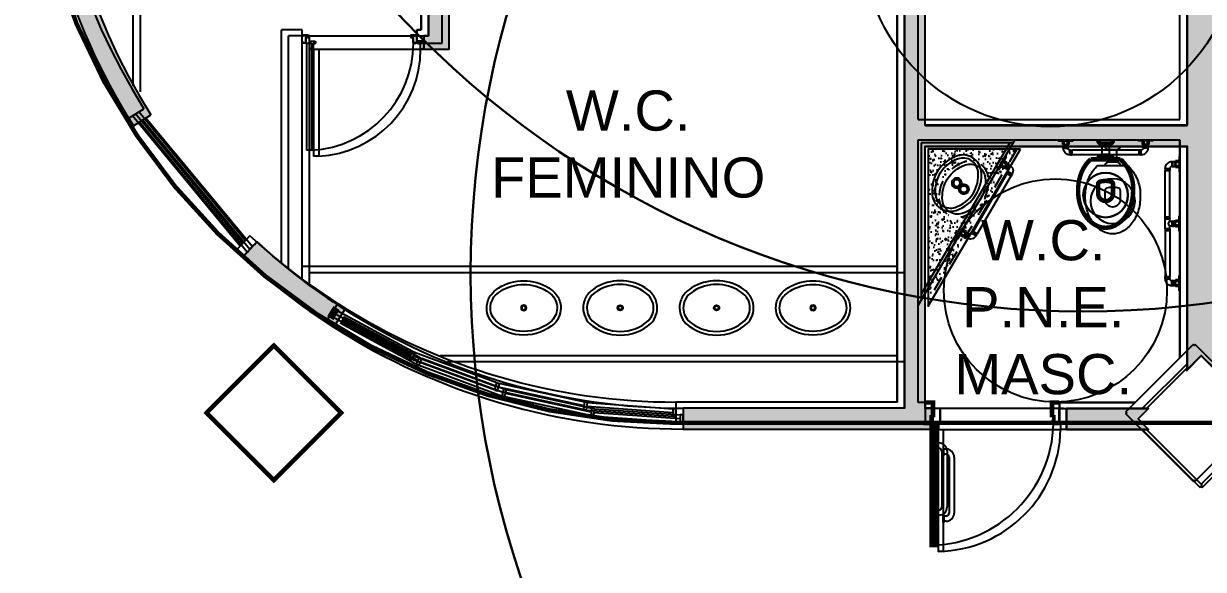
# Model space of a CAD drawing. Header units: metres. Extents: x -331 to 2982, y 362 to 2539.
# Drawn here: x 826.13 to 834.06, y 979.38 to 983.05 of the extents above; entities that cross this region are included whole.
import ezdxf

# ---------------------------------------------------------------- set-up
doc = ezdxf.new("R2010")
doc.units = ezdxf.units.M
doc.linetypes.add('DASHED', pattern=[0.75, 0.5, -0.25])
doc.layers.get('0').update_dxf_attribs({"color": 251})
for name, color, linetype in [('AR-COND', 4, 'Continuous'), ('Est', 251, 'Continuous'), ('Mob', 251, 'Continuous'), ('Pis', 251, 'Continuous'), ('Renato', 7, 'Continuous')]:
    doc.layers.add(name, color=color, linetype=linetype)
doc.layers.add('Botoeira_antiga', color=74, linetype='Continuous', lineweight=30)
doc.styles.add('ARIAL', font='arial.ttf')

# ---------------------------------------------------------------- blocks, each defined once
blk = doc.blocks.new('Cuba01_pl')
at = {"layer": 'Mob'}
for radius in [0.018, 0.013]:
    blk.add_circle((0, 0), radius, dxfattribs=at)
for centre, radius, start, end in [((-0.0022, -0.1243), 0.3068, 89.5504, 122.73751), ((0.0022, -0.1243), 0.3068, 57.26249, 90.4496), ((-0.0906, -0.0037), 0.1589, 144.52318, 173.17666), ((-0.0706, -0.0303), 0.1909, 120.72503, 141.48411), ((-0.0706, -0.0303), 0.1659, 120.57547, 141.25329), ((-0.0022, -0.1243), 0.2818, 89.5504, 122.82801), ((0.0022, -0.1243), 0.2818, 57.17199, 90.4496), ((0.0706, -0.0303), 0.1659, 38.74671, 59.42453), ((0.0706, -0.0303), 0.1909, 38.51589, 59.27497), ((0.0906, -0.0037), 0.1589, 6.82334, 35.47682), ((-0.0974, 0.0005), 0.1517, 174.45244, 224.38195), ((-0.0974, 0.0005), 0.1267, 174.57802, 224.00207), ((-0.0906, -0.0037), 0.1339, 144.80474, 173.05731), ((0.0974, 0.0005), 0.1267, 315.99793, 5.42198), ((0.0906, -0.0037), 0.1339, 6.94269, 35.19526), ((0.0974, 0.0005), 0.1517, 315.61805, 5.54756), ((-0.0024, 0.1229), 0.3059, 228.32438, 270.48382), ((-0.0024, 0.1229), 0.2809, 228.50405, 270.48382), ((0.0024, 0.1229), 0.3059, 269.51618, 311.67562), ((0.0024, 0.1229), 0.2809, 269.51618, 311.49595)]:
    blk.add_arc(centre, radius, start, end, dxfattribs=at)
blk = doc.blocks.new('BAC-PL2')
at = {"layer": 'Mob'}
for p, q in [((0, 0), (0.005, 0)), ((0.025, 0.025), (0.105, 0.025)), ((0.025, -0.025), (0.105, -0.025))]:
    blk.add_line(p, q, dxfattribs=at)
for points in [[(0.13, 0.0998), (0.13, -0.0998, 0.056984), (0.1632, -0.1308, 0.085116), (0.2494, -0.1743, 0.090221), (0.34, -0.185, 0.074494), (0.4387, -0.1702, 0.085116), (0.5168, -0.1308, 0.106255), (0.5723, -0.0677, 0.128271), (0.59, 0, 0.128271), (0.5723, 0.0677, 0.106255), (0.5168, 0.1308, 0.085116), (0.4387, 0.1702, 0.074494), (0.34, 0.185, 0.074494), (0.2413, 0.1702, 0.085116), (0.1632, 0.1308, 0.056984)], [(0.2955, 0.05, 0.326276), (0.2812, 0.0396, 0.155871), (0.2812, -0.0396, 0.326276), (0.2955, -0.05), (0.36, -0.05, 1), (0.36, 0.05)]]:
    blk.add_lwpolyline(points, format="xyb", close=True, dxfattribs=at)
for points in [[(0, -0.05, 0.414214), (0.025, -0.025), (0.025, 0.025, 0.414483), (0, 0.05)], [(0.13, 0.05, 0.414483), (0.105, 0.025), (0.105, -0.025, 0.414214), (0.13, -0.05)]]:
    blk.add_lwpolyline(points, format="xyb", dxfattribs=at)
blk.add_circle((0.37, 0), 0.15, dxfattribs=at)
blk = doc.blocks.new('DEF')
at = {"layer": 'Mob', "color": 0}
for p, q in [((0, 0.6406), (0.006, 0.6406)), ((0.006, 0.6406), (0.006, 0.5376)), ((0.006, 0.611), (0.03, 0.611)), ((0.006, 0.6001), (0.03, 0.6001)), ((0.006, 0.5782), (0.03, 0.5782)), ((0.006, 0.5672), (0.03, 0.5672)), ((0.03, 0.611), (0.03, 0.5672)), ((0.03, 0.605), (0.04, 0.605)), ((0.03, 0.5732), (0.04, 0.5732)), ((0.04, 0.6057), (0.04, 0.5726)), ((0.052, 0.6057), (0.04, 0.6057)), ((0.052, 0.5726), (0.04, 0.5726)), ((0.052, 0.5726), (0.052, 0.6057)), ((0.052, 0.6057), (0.0546, 0.605)), ((0.052, 0.5726), (0.0546, 0.5733)), ((0.0546, 0.605), (0.0546, 0.5733)), ((0.0675, 0.5571), (0.0681, 0.5597)), ((0.0675, 0.5571), (0.1006, 0.5571)), ((0.0675, 0.5571), (0.0675, 0.5451)), ((0.0999, 0.5597), (0.0681, 0.5597)), ((0.1006, 0.5571), (0.0999, 0.5597)), ((0.1006, 0.5571), (0.1006, 0.5451)), ((0, 0.5376), (0.006, 0.5376)), ((0.1006, 0.5451), (0.0675, 0.5451)), ((0.0681, 0.0955), (0.0681, 0.5451)), ((0.0999, 0.0955), (0.0999, 0.5451)), ((0, 0.103), (0.006, 0.103)), ((0.006, 0), (0.006, 0.103)), ((0.1006, 0.0955), (0.0675, 0.0955)), ((0.0675, 0.0835), (0.0675, 0.0955)), ((0.0675, 0.0835), (0.1006, 0.0835)), ((0.0675, 0.0835), (0.0681, 0.0809)), ((0.0999, 0.0809), (0.0681, 0.0809)), ((0.1006, 0.0835), (0.0999, 0.0809)), ((0.1006, 0.0835), (0.1006, 0.0955)), ((0, 0), (0.006, 0)), ((0.006, 0.0734), (0.03, 0.0734)), ((0.006, 0.0624), (0.03, 0.0624)), ((0.006, 0.0406), (0.03, 0.0406)), ((0.006, 0.0296), (0.03, 0.0296)), ((0.03, 0.0296), (0.03, 0.0734)), ((0.03, 0.0673), (0.04, 0.0673)), ((0.03, 0.0356), (0.04, 0.0356)), ((0.052, 0.068), (0.04, 0.068)), ((0.04, 0.0349), (0.04, 0.068)), ((0.052, 0.0349), (0.04, 0.0349)), ((0.052, 0.068), (0.052, 0.0349)), ((0.052, 0.068), (0.0546, 0.0674)), ((0.052, 0.0349), (0.0546, 0.0356)), ((0.0546, 0.0356), (0.0546, 0.0674))]:
    blk.add_line(p, q, dxfattribs=at)
for centre, radius, start, end in [((0.0546, 0.5597), 0.0136, 0, 90.47368), ((0.0546, 0.5597), 0.0453, 359.99797, 90.00203), ((0.0546, 0.0809), 0.0136, 269.52632, 0), ((0.0546, 0.0809), 0.0453, 269.99797, 0.00203)]:
    blk.add_arc(centre, radius, start, end, dxfattribs=at)
blk = doc.blocks.new('W_BARRA_VASO_3ART2')
at = {"layer": 'Mob', "color": 0}
for p, q in [((0, 0), (0, -0.006)), ((0.103, 0), (0.103, -0.006)), ((0.4, 0), (0.4, -0.006)), ((0.503, 0), (0.503, -0.006)), ((0.8, 0), (0.8, -0.006)), ((0.903, 0), (0.903, -0.006)), ((0, -0.006), (0.103, -0.006)), ((0.0296, -0.006), (0.0296, -0.03)), ((0.0296, -0.03), (0.0734, -0.03)), ((0.0349, -0.052), (0.0349, -0.04)), ((0.0349, -0.04), (0.068, -0.04)), ((0.068, -0.052), (0.0349, -0.052)), ((0.0349, -0.052), (0.0356, -0.0546)), ((0.0356, -0.03), (0.0356, -0.04)), ((0.0356, -0.0546), (0.0674, -0.0546)), ((0.0406, -0.006), (0.0406, -0.03)), ((0.0624, -0.006), (0.0624, -0.03)), ((0.0673, -0.03), (0.0673, -0.04)), ((0.068, -0.052), (0.0674, -0.0546)), ((0.068, -0.052), (0.068, -0.04)), ((0.0734, -0.006), (0.0734, -0.03)), ((0.0835, -0.0675), (0.0809, -0.0681)), ((0.0809, -0.0999), (0.0809, -0.0681)), ((0.0835, -0.0675), (0.0835, -0.1006)), ((0.0835, -0.0675), (0.0955, -0.0675)), ((0.0955, -0.1006), (0.0955, -0.0675)), ((0.405, -0.0681), (0.0955, -0.0681)), ((0.503, -0.006), (0.4, -0.006)), ((0.405, -0.1006), (0.405, -0.0674)), ((0.417, -0.0674), (0.405, -0.0674)), ((0.417, -0.0674), (0.417, -0.1006)), ((0.417, -0.0674), (0.4195, -0.0681)), ((0.4195, -0.0999), (0.4195, -0.0681)), ((0.4356, -0.0681), (0.4195, -0.0681)), ((0.4296, -0.006), (0.4296, -0.03)), ((0.4734, -0.03), (0.4296, -0.03)), ((0.4349, -0.051), (0.4349, -0.039)), ((0.4681, -0.039), (0.4349, -0.039)), ((0.4349, -0.051), (0.4356, -0.0535)), ((0.4349, -0.051), (0.4681, -0.051)), ((0.4356, -0.03), (0.4356, -0.039)), ((0.4674, -0.0535), (0.4356, -0.0535)), ((0.4356, -0.0681), (0.4356, -0.0535)), ((0.4406, -0.006), (0.4406, -0.03)), ((0.4624, -0.006), (0.4624, -0.03)), ((0.4674, -0.03), (0.4674, -0.039)), ((0.4681, -0.051), (0.4674, -0.0535)), ((0.4674, -0.0681), (0.4674, -0.0535)), ((0.4835, -0.0681), (0.4674, -0.0681)), ((0.4681, -0.051), (0.4681, -0.039)), ((0.4734, -0.006), (0.4734, -0.03)), ((0.486, -0.0674), (0.4835, -0.0681)), ((0.4835, -0.0999), (0.4835, -0.0681)), ((0.486, -0.0674), (0.486, -0.1006)), ((0.486, -0.0674), (0.498, -0.0674)), ((0.498, -0.1006), (0.498, -0.0674)), ((0.498, -0.0681), (0.8075, -0.0681)), ((0.903, -0.006), (0.8, -0.006)), ((0.8075, -0.1006), (0.8075, -0.0675)), ((0.8195, -0.0675), (0.8075, -0.0675)), ((0.8195, -0.0675), (0.8195, -0.1006)), ((0.8195, -0.0675), (0.8221, -0.0681)), ((0.8221, -0.0999), (0.8221, -0.0681)), ((0.8296, -0.006), (0.8296, -0.03)), ((0.8734, -0.03), (0.8296, -0.03)), ((0.8681, -0.04), (0.835, -0.04)), ((0.835, -0.052), (0.835, -0.04)), ((0.835, -0.052), (0.8681, -0.052)), ((0.835, -0.052), (0.8356, -0.0546)), ((0.8356, -0.03), (0.8356, -0.04)), ((0.8674, -0.0546), (0.8356, -0.0546)), ((0.8406, -0.006), (0.8406, -0.03)), ((0.8624, -0.006), (0.8624, -0.03)), ((0.8674, -0.03), (0.8674, -0.04)), ((0.8681, -0.052), (0.8674, -0.0546)), ((0.8681, -0.052), (0.8681, -0.04)), ((0.8734, -0.006), (0.8734, -0.03)), ((0.0835, -0.1006), (0.0809, -0.0999)), ((0.0835, -0.1006), (0.0955, -0.1006)), ((0.405, -0.0999), (0.0955, -0.0999)), ((0.417, -0.1006), (0.405, -0.1006)), ((0.4171, -0.1005), (0.4195, -0.0999)), ((0.4835, -0.0999), (0.4195, -0.0999)), ((0.486, -0.1006), (0.4835, -0.0999)), ((0.486, -0.1006), (0.498, -0.1006)), ((0.498, -0.0999), (0.8075, -0.0999)), ((0.8195, -0.1006), (0.8075, -0.1006)), ((0.8195, -0.1006), (0.8221, -0.0999))]:
    blk.add_line(p, q, dxfattribs=at)
for centre, radius, start, end in [((0.0809, -0.0546), 0.0453, 179.99797, 270.00203), ((0.0809, -0.0546), 0.0136, 179.52632, 270), ((0.4515, -0.0615), 0.0172, 202.61986, 337.38014), ((0.8221, -0.0546), 0.0136, 270, 0.47368), ((0.8221, -0.0546), 0.0453, 269.99797, 0.00203)]:
    blk.add_arc(centre, radius, start, end, dxfattribs=at)
blk = doc.blocks.new('XR_BL2_AND_MON-REV15$0$P_M')
at = {"layer": 'Est'}
blk.add_lwpolyline([(0.4596, -0.4313), (0.4525, -0.4243), (0.4596, -0.4172), (0.0071, 0.0354), (0, 0.0283), (-0.0071, 0.0354), (-0.4596, -0.4172), (-0.4525, -0.4243), (-0.4596, -0.4313), (-0.0071, -0.8839), (0, -0.8768), (0.0071, -0.8839)], close=True, dxfattribs=at)

msp = doc.modelspace()

# ---------------------------------------------------------------- hatches: boundary and pattern name
at = {"layer": 'Renato'}
for points in [[(828.9861, 984.7637), (828.9861, 986.5106), (828.8161, 986.5106), (828.8161, 986.4206), (828.8461, 986.4206), (828.8461, 982.9668), (828.8161, 982.9668), (828.8161, 982.8768), (828.9861, 982.8768), (828.9861, 984.6237), (832.0457, 984.6237), (832.0457, 980.4637), (830.5581, 980.4637), (830.5581, 980.3237), (832.2357, 980.3237), (832.2357, 980.4637), (832.1857, 980.4637), (832.1857, 982.2254), (833.946, 982.2254), (833.946, 980.723), (834.041, 980.818), (834.136, 980.723), (834.136, 985.0037), (833.0357, 985.0037), (833.0357, 984.8637), (833.946, 984.8637), (833.946, 982.3654), (832.1857, 982.3654), (832.1857, 984.8637), (832.2357, 984.8637), (832.2357, 985.0037), (832.1857, 985.0037), (832.1857, 988.9237), (833.6868, 988.9237), (833.6168, 988.9937), (833.6868, 989.0637), (830.5581, 989.0637), (830.5581, 988.9237), (832.0457, 988.9237), (832.0457, 984.7637)], [(826.8629, 982.3609), (826.9813, 982.4356, -0.289245), (826.9813, 986.9518), (826.8629, 987.0265, 0.289245)], [(828.2097, 981.0083), (828.2849, 981.1264), (828.0456, 981.2908), (827.849, 981.4451), (827.693, 981.5818), (827.5982, 981.4788), (827.7744, 981.325), (827.8935, 981.2301), (828.0456, 981.1182)], [(833.1357, 980.4612), (833.1357, 980.3212), (833.6868, 980.3212), (833.6168, 980.3912), (833.6868, 980.4612)]]:
    msp.add_hatch(color=256, dxfattribs=at).paths.add_polyline_path(points)
h = msp.add_hatch(dxfattribs=at)
h.set_pattern_fill('AR-CONC', color=256, scale=0.0125, angle=90, style=0)
h.set_pattern_definition([(40, (798.01068, 968.15757), (-0.00784402, 0.08965752), [0.009375, -0.103125]), (95, (798.01068, 968.15757), (0.09402402, -0.01734392), [0.0075, -0.0825]), (349.5486, (798.01003, 968.16504), (0.08617994, 0.07231367), [0.00796752, -0.08764276]), (43.8158, (798.03568, 968.15757), (-0.02068988, 0.13340513), [0.0140625, -0.1546875]), (353.3644, (798.03396, 968.16869), (0.12176473, 0.11683284), [0.0119513, -0.13146412]), (98.8158, (798.03568, 968.15757), (0.1217648, 0.11683274), [0.01125, -0.12375]), (69, (798.02943, 968.17007), (-0.05032736, 0.07461338), [0.009375, -0.103125]), (124, (798.02943, 968.17007), (0.09064376, 0.03041442), [0.0075, -0.0825]), (18.5486, (798.02524, 968.17629), (0.04031631, 0.10502783), [0.00796752, -0.08764276]), (52.5, (798.010683, 968.15757), (0.041611732, 0.001519982), [0, -0.0815, 0, -0.08375, 0, -0.0828125]), (82.5, (798.010683, 968.15757), (0.049301464, 0.03288369), [0, -0.04775, 0, -0.079625, 0, -0.0315625]), (122.5, (798.010683, 968.129695), (-0.00281936, 0.066727805), [0, -0.03125, 0, -0.0975, 0, -0.129375]), (132.5, (798.01068, 968.117195), (0.01251312, 0.07289827), [0, -0.040625, 0, -0.06475, 0, -0.091875])])
h.paths.add_polyline_path([(832.8042, 982.2054), (832.4953, 981.6791, 0.069439), (832.3903, 981.5003), (832.2076, 981.189), (832.2076, 982.2054)])
h.paths.add_polyline_path([(832.283, 981.8546, -0.359179), (832.4519, 982.119, -0.472393), (832.6118, 982.0168, -0.358975), (832.4428, 981.7526, -0.471699)], flags=16)
h.paths.add_polyline_path([(832.304, 981.8572, -0.000015), (832.304, 981.8572, 0.471257), (832.4362, 981.7727, 0.359176), (832.5908, 982.0142, -0.358974), (832.4363, 981.7727, -0.471701)], flags=0)
h.paths.add_polyline_path([(832.4138, 981.9373, 1.732057), (832.4655, 981.9641, 0.577348)], flags=0)
h.paths.add_polyline_path([(832.4283, 981.948, 1), (832.4665, 981.9236, 1)], flags=0)
h.paths.add_polyline_path([(832.2737, 982.0552, 1), (832.2737, 982.0202, 1)], flags=16)

# ---------------------------------------------------------------- linework, layer by layer
at = {"lineweight": 0}
msp.add_lwpolyline([(830.51, 980.3648), (862.4472, 980.3648, 1.000162), (862.4486, 989.1047), (862.118, 989.1022), (862.118, 991.1173), (862.193, 991.1173), (862.193, 991.3073), (830.793, 991.3073), (830.793, 991.1173), (830.868, 991.1173), (830.868, 989.1048, 1.0398), (830.5074, 980.3647, 0.005135)], format="xyb", close=True, dxfattribs=at)
msp.add_lwpolyline([(828.2605, 980.4323), (827.8079, 980.8848), (827.3554, 980.4323), (827.8079, 979.9797)], close=True, dxfattribs=at)
at = {"layer": 'AR-COND', "color": 150}
msp.add_circle((833.028, 983.6212), 1.266, dxfattribs=at)
at = {"layer": 'Botoeira_antiga', "color": 150}
for centre in [(833.2462, 987.414), (835.4301, 981.3673)]:
    msp.add_circle(centre, 6.3, dxfattribs=at)
at = {"layer": 'Pis'}
for p, q in [((826.86, 986.8369), (826.86, 982.6309)), ((828.798, 983.0079), (828.798, 986.4616)), ((828.798, 986.4616), (828.798, 983.0079)), ((832.1376, 982.404), (832.1376, 984.9023)), ((833.898, 982.404), (833.898, 984.9023)), ((828.938, 982.9179), (828.938, 984.6648)), ((828.938, 982.9179), (828.938, 984.6648)), ((831.9976, 984.6648), (831.9976, 980.5048)), ((831.9976, 980.5023), (831.9976, 984.6622)), ((827.998, 983.0079), (827.858, 983.0079)), ((827.858, 981.4394), (827.858, 983.0079)), ((827.998, 981.3314), (827.998, 983.0079)), ((828.768, 982.9179), (828.768, 983.0079)), ((828.768, 983.0079), (828.798, 983.0079)), ((828.798, 983.0079), (828.768, 983.0079)), ((828.768, 983.0079), (828.768, 982.9179)), ((828.003, 982.9629), (828.003, 982.9693)), ((828.0038, 982.9629), (828.003, 982.9629)), ((828.003, 982.9195), (828.003, 982.9259)), ((828.003, 982.9259), (828.0038, 982.9259)), ((828.0038, 982.9693), (828.0038, 982.9629)), ((828.0038, 982.9259), (828.0038, 982.9195)), ((828.0046, 982.9709), (828.0364, 982.9709)), ((828.0364, 982.9701), (828.0046, 982.9701)), ((828.0046, 982.9187), (828.0214, 982.9187)), ((828.0214, 982.9179), (828.0046, 982.9179)), ((828.0222, 982.9195), (828.0222, 982.9551)), ((828.023, 982.9551), (828.023, 982.9195)), ((828.0238, 982.9567), (828.0364, 982.9567)), ((828.0364, 982.9559), (828.0238, 982.9559)), ((828.0258, 982.9179), (828.0258, 982.1988)), ((828.0258, 982.9179), (828.0608, 982.9179)), ((828.0372, 982.9575), (828.0372, 982.9693)), ((828.038, 982.9693), (828.038, 982.9575)), ((828.0608, 982.9179), (828.0608, 982.1988)), ((828.728, 982.9693), (828.728, 982.9575)), ((828.7288, 982.9575), (828.7288, 982.9693)), ((828.7614, 982.9709), (828.7296, 982.9709)), ((828.7296, 982.9701), (828.7614, 982.9701)), ((828.7422, 982.9567), (828.7296, 982.9567)), ((828.7296, 982.9559), (828.7422, 982.9559)), ((828.743, 982.9551), (828.743, 982.9195)), ((828.7438, 982.9195), (828.7438, 982.9551)), ((828.7614, 982.9187), (828.7446, 982.9187)), ((828.7446, 982.9179), (828.7614, 982.9179)), ((828.7622, 982.9693), (828.7622, 982.9629)), ((828.7622, 982.9629), (828.763, 982.9629)), ((828.763, 982.9259), (828.7622, 982.9259)), ((828.7622, 982.9259), (828.7622, 982.9195)), ((828.763, 982.9629), (828.763, 982.9693)), ((828.763, 982.9195), (828.763, 982.9259)), ((828.768, 982.9179), (828.938, 982.9179)), ((828.768, 982.9179), (828.938, 982.9179)), ((826.8148, 982.4019), (826.9332, 982.4767)), ((827.5974, 981.5715), (826.8781, 982.4419)), ((827.6145, 981.59), (826.8994, 982.4553)), ((827.5803, 981.5529), (826.8567, 982.4284)), ((832.1376, 982.404), (833.898, 982.404)), ((828.0608, 982.1988), (828.0258, 982.1988)), ((832.7891, 982.2665), (832.1376, 981.1565)), ((832.1376, 980.5048), (832.1376, 982.2665)), ((832.1376, 982.2665), (833.898, 982.2665)), ((832.1376, 980.5023), (832.1376, 982.264)), ((832.7542, 982.2465), (832.1576, 981.2301)), ((832.7774, 982.2465), (832.1576, 982.2465)), ((832.1576, 982.2465), (832.1576, 981.1906)), ((832.1576, 981.1906), (832.7774, 982.2465)), ((833.373, 982.2415), (833.373, 982.1615)), ((833.398, 982.2665), (833.398, 982.2615)), ((833.423, 982.2415), (833.423, 982.1615)), ((833.898, 982.2665), (833.898, 980.8039)), ((833.898, 980.8039), (833.898, 982.264)), ((832.3734, 981.9631), (832.3727, 981.9706)), ((832.3727, 981.9706), (832.3778, 981.9697)), ((832.3734, 981.9631), (832.3786, 981.9675)), ((832.3847, 982.0017), (832.3847, 982.0017)), ((832.4236, 981.9559), (832.4236, 981.9559)), ((832.4277, 981.9872), (832.4277, 981.9872)), ((832.618, 982.0112), (832.618, 982.0112)), ((832.3784, 981.9543), (832.3784, 981.9543)), ((832.3788, 981.9522), (832.3788, 981.9522)), ((832.4082, 981.9491), (832.4082, 981.9491)), ((832.4204, 981.9537), (832.4204, 981.9537)), ((827.6449, 981.6229), (827.5501, 981.5199)), ((827.8009, 981.4862), (827.6449, 981.6229)), ((827.5501, 981.5199), (827.7263, 981.3661)), ((827.9975, 981.3318), (827.8009, 981.4862)), ((827.998, 981.4179), (831.9926, 981.4179)), ((827.7263, 981.3661), (827.8455, 981.2711)), ((828.2368, 981.1674), (827.9975, 981.3318)), ((828.1616, 981.0493), (828.2368, 981.1674)), ((828.7262, 980.8224), (828.2162, 981.0978)), ((828.7381, 980.8444), (828.228, 981.1198)), ((828.7143, 980.8004), (828.2043, 981.0758)), ((828.7363, 980.8453), (828.7161, 980.7995)), ((828.7546, 980.8372), (828.7363, 980.8453)), ((828.7161, 980.7995), (828.7344, 980.7915)), ((828.7344, 980.7915), (828.7546, 980.8372)), ((829.2885, 980.5863), (828.7358, 980.7909)), ((829.2972, 980.6098), (828.7445, 980.8143)), ((829.3059, 980.6332), (828.7532, 980.8378)), ((828.9261, 980.8179), (831.9926, 980.8179)), ((829.304, 980.6338), (829.2905, 980.5857)), ((829.3232, 980.6284), (829.304, 980.6338)), ((829.3097, 980.5803), (829.3232, 980.6284)), ((829.8976, 980.5035), (829.3218, 980.6288)), ((829.2905, 980.5857), (829.3097, 980.5803)), ((829.887, 980.4546), (829.3112, 980.5799)), ((829.8923, 980.479), (829.3165, 980.6043)), ((829.8957, 980.5038), (829.8889, 980.4543)), ((829.8889, 980.4543), (829.9087, 980.4515)), ((829.9155, 980.5011), (829.8957, 980.5038)), ((829.9087, 980.4515), (829.9155, 980.5011)), ((829.9104, 980.4514), (830.4883, 980.4105)), ((829.9121, 980.4763), (830.49, 980.4354)), ((829.9139, 980.5012), (830.4918, 980.4604)), ((830.51, 980.4597), (830.49, 980.4597)), ((830.49, 980.4597), (830.49, 980.4097)), ((830.51, 980.4597), (830.49, 980.4597)), ((830.49, 980.4597), (830.49, 980.4097)), ((831.9976, 980.5048), (830.51, 980.5048)), ((831.9976, 980.5048), (830.51, 980.5048)), ((830.51, 980.5048), (830.51, 980.3648)), ((830.51, 980.5047), (830.51, 980.3647)), ((830.51, 980.4097), (830.51, 980.4597)), ((830.51, 980.4097), (830.51, 980.4597)), ((832.1876, 980.5023), (832.1376, 980.5023)), ((832.1876, 980.3623), (832.1876, 980.5023)), ((832.1876, 980.3623), (832.1876, 980.5023)), ((832.1876, 980.3648), (832.1876, 980.5023)), ((832.2376, 980.5023), (832.2376, 980.4023)), ((833.0376, 980.5023), (833.0376, 980.4023)), ((833.0876, 980.3623), (833.0876, 980.5023)), ((833.0876, 980.5023), (833.5963, 980.5023)), ((833.0876, 980.5023), (833.0876, 980.3623)), ((833.5963, 980.5023), (833.0876, 980.5023)), ((830.49, 980.4097), (830.51, 980.4097)), ((830.49, 980.4097), (830.51, 980.4097)), ((830.51, 980.3648), (832.1876, 980.3648)), ((830.51, 980.3648), (832.1876, 980.3648)), ((833.5963, 980.3623), (833.0876, 980.3623)), ((833.0876, 980.3623), (833.5963, 980.3623)), ((832.2776, 980.2298), (832.2626, 980.2298)), ((832.2776, 980.1948), (832.2626, 980.1948)), ((832.2976, 980.1748), (832.2976, 979.7998)), ((832.3326, 980.1748), (832.3326, 979.7998)), ((832.2776, 979.7798), (832.2626, 979.7798)), ((832.2776, 979.7448), (832.2626, 979.7448))]:
    msp.add_line(p, q, dxfattribs=at)
at = {"layer": 'Pis', "const_width": 0.03}
for points in [[(830.51, 980.3648), (862.4472, 980.3648, 1.000162), (862.4486, 989.1047), (862.118, 989.1022), (862.118, 991.1173), (862.193, 991.1173), (862.193, 991.3073), (830.793, 991.3073), (830.793, 991.1173), (830.868, 991.1173), (830.868, 989.1048, 1.0398), (830.5074, 980.3647, 0.005135)], [(833.2981, 982.1365), (833.4978, 982.1365, -0.056984), (833.5288, 982.1033, -0.085116), (833.5723, 982.017, -0.090221), (833.583, 981.9265, -0.074494), (833.5682, 981.8278, -0.085116), (833.5288, 981.7497, -0.106255), (833.4657, 981.6942, -0.128271), (833.398, 981.6765, -0.128271), (833.3302, 981.6942, -0.106255), (833.2671, 981.7497, -0.085116), (833.2277, 981.8278, -0.074494), (833.213, 981.9265, -0.074494), (833.2277, 982.0252, -0.085116), (833.2671, 982.1033, -0.056984)], [(833.348, 981.971, -0.326276), (833.3584, 981.9853, -0.155871), (833.4375, 981.9853, -0.326276), (833.448, 981.971), (833.448, 981.9065, -1), (833.348, 981.9065)]]:
    msp.add_lwpolyline(points, format="xyb", close=True, dxfattribs=at)
for points in [[(833.448, 982.2665, -0.414214), (833.423, 982.2415), (833.373, 982.2415, -0.414483), (833.348, 982.2665)], [(833.348, 982.1365, -0.414483), (833.373, 982.1615), (833.423, 982.1615, -0.414214), (833.448, 982.1365)]]:
    msp.add_lwpolyline(points, format="xyb", dxfattribs=at)
for points in [[(828.2294, 981.119), (828.2124, 981.1296), (828.186, 981.0872), (828.2029, 981.0766)], [(828.2294, 981.119), (828.2124, 981.1296), (828.186, 981.0872), (828.2029, 981.0766)], [(828.2605, 980.4323), (827.8079, 980.8848), (827.3554, 980.4323), (827.8079, 979.9797)], [(832.2276, 980.3623), (832.2576, 980.3623), (832.2576, 979.5423), (832.2276, 979.5423)], [(832.2626, 980.2373), (832.2576, 980.2373), (832.2576, 980.1873), (832.2626, 980.1873)], [(832.2626, 979.7373), (832.2576, 979.7373), (832.2576, 979.7873), (832.2626, 979.7873)]]:
    msp.add_lwpolyline(points, close=True, dxfattribs=at)
for points in [[(832.2376, 980.4023), (832.2376, 980.5023), (832.1876, 980.5023)], [(833.0376, 980.4023), (833.0376, 980.5023), (833.0876, 980.5023)], [(832.1876, 980.3648), (832.1876, 980.3623), (832.2276, 980.3623)], [(832.2376, 980.4023), (832.2276, 980.4023), (832.2276, 980.3623)], [(833.0376, 980.4023), (833.0476, 980.4023), (833.0476, 980.3623)], [(833.0876, 980.3623), (833.0476, 980.3623)]]:
    msp.add_lwpolyline(points, dxfattribs=at)
at = {"layer": 'Pis'}
for centre, radius in [((833.398, 981.8965), 0.15), ((833.0607, 981.2548), 0.75)]:
    msp.add_circle(centre, radius, dxfattribs=at)
for centre, radius, start, end in [((830.51, 984.7348), 4.37, 147.73536, 212.26442), ((830.51, 984.7348), 4.23, 147.73536, 212.26442), ((828.0046, 982.9693), 0.0016, 90, 180), ((828.0046, 982.9195), 0.0016, 180, 270), ((828.0046, 982.9693), 0.0008, 90.00002, 180.00002), ((828.0046, 982.9195), 0.0008, 180.00001, 270.00001), ((828.0214, 982.9195), 0.0016, 270, 0), ((828.0214, 982.9195), 0.0008, 269.99998, 359.99998), ((828.0238, 982.9551), 0.0016, 90, 180), ((828.0238, 982.9551), 0.0008, 90.00002, 180.00002), ((828.0364, 982.9693), 0.0016, 360, 90), ((828.0364, 982.9693), 0.0008, 359.99998, 89.99998), ((828.0364, 982.9575), 0.0016, 270, 0), ((828.0364, 982.9575), 0.0008, 270.00002, 0.00002), ((828.0258, 982.9179), 0.72, 272.78631, 0), ((828.7296, 982.9693), 0.0016, 90, 180), ((828.7296, 982.9575), 0.0016, 180, 270), ((828.7296, 982.9693), 0.0008, 90.00002, 180.00002), ((828.7296, 982.9575), 0.0008, 179.99998, 269.99998), ((828.7422, 982.9551), 0.0016, 360, 90), ((828.7422, 982.9551), 0.0008, 359.99998, 89.99998), ((828.7446, 982.9195), 0.0016, 180, 270), ((828.7446, 982.9195), 0.0008, 180.00002, 270.00002), ((828.7614, 982.9693), 0.0016, 360, 90), ((828.7614, 982.9693), 0.0008, 359.99998, 89.99998), ((828.7614, 982.9195), 0.0016, 270, 0), ((828.7614, 982.9195), 0.0008, 269.99999, 359.99999), ((832.4777, 981.9255), 0.2465, 107.90498, 186.9338), ((832.4777, 981.9255), 0.2254, 107.905, 186.9318), ((832.4398, 982.0432), 0.1228, 6.82719, 107.97015), ((832.4398, 982.0432), 0.1017, 6.80203, 107.96997), ((832.317, 982.0282), 0.2253, 287.89938, 6.88668), ((832.317, 982.0282), 0.2465, 287.90504, 6.89242), ((832.3973, 981.9768), 0.0336, 177.39832, 57.3987), ((832.3973, 981.9768), 0.0336, 57.3987, 177.39832), ((832.3973, 981.9768), 0.0227, 147.3987, 327.3987), ((832.3973, 981.9768), 0.0227, 327.3987, 147.3987), ((832.3549, 981.9105), 0.1229, 186.93389, 287.94674), ((832.3549, 981.9105), 0.1017, 186.93595, 287.94909), ((830.5169, 984.743), 4.3807, 227.37033, 237.4759), ((830.5101, 984.7354), 4.2306, 237.49649, 269.99898), ((830.5074, 984.7261), 4.3614, 237.46205, 270.03449), ((832.2116, 980.3782), 0.8361, 271.09311, 358.90689), ((832.2776, 980.1748), 0.055, 0, 90), ((832.2776, 980.1748), 0.02, 0, 90), ((832.2776, 979.7998), 0.055, 270, 0), ((832.2776, 979.7998), 0.02, 270, 0)]:
    msp.add_arc(centre, radius, start, end, dxfattribs=at)
at = {"layer": 'Renato'}
for p, q in [((826.9081, 986.7958), (826.9081, 982.5899)), ((828.8461, 982.9668, 195.166), (828.8461, 986.4206, 195.1659)), ((832.1857, 982.3629, 195.166), (832.1857, 984.8612, 195.166)), ((833.946, 982.3629, 195.166), (833.946, 984.8612, 195.166)), ((828.9861, 982.8768, 195.166), (828.9861, 984.6237, 195.166)), ((832.0457, 980.4612, 195.166), (832.0457, 984.6212, 195.166)), ((828.0461, 982.9668, 195.166), (827.9061, 982.9668, 195.166)), ((827.9061, 981.3983, -230.0812), (827.9061, 982.9668, 195.166)), ((828.0461, 981.2904, -230.0812), (828.0461, 982.9668, 195.166)), ((828.0461, 982.9668, 195.166), (828.8161, 982.9668, 195.1659)), ((828.8161, 982.8768, 195.166), (828.8161, 982.9668, 195.166)), ((828.8161, 982.9668, 195.166), (828.8461, 982.9668, 195.166)), ((828.0461, 982.8768, 195.166), (828.8161, 982.8768, 195.1659)), ((828.0739, 982.8768, 195.166), (828.0739, 982.1577, 195.166)), ((828.0739, 982.8768, 195.166), (828.1089, 982.8768, 195.166)), ((828.1089, 982.8768, 195.166), (828.1089, 982.1577, 195.166)), ((828.8161, 982.8768, 195.166), (828.9861, 982.8768, 195.166)), ((826.8629, 982.3609, 195.166), (826.9813, 982.4356, 195.166)), ((827.6284, 981.5118, 195.166), (826.9048, 982.3874, 195.166)), ((827.6455, 981.5304, 195.166), (826.9261, 982.4008, 195.166)), ((827.6626, 981.549, 195.166), (826.9475, 982.4143, 195.166)), ((832.1857, 982.3629, 195.166), (833.946, 982.3629, 195.166)), ((832.1857, 980.4612, 195.166), (832.1857, 982.2229, 195.166)), ((832.1857, 982.2229, 195.166), (833.946, 982.2229, 195.166)), ((833.946, 980.7205, 195.166), (833.946, 982.2229, 195.166)), ((828.1089, 982.1577, 195.166), (828.0739, 982.1577, 195.166)), ((828.0461, 981.3768, 197.502), (832.0407, 981.3768, 197.502)), ((828.0907, 981.3768, 197.502), (830.8511, 981.3768, 197.502)), ((828.7624, 980.7593, 195.2193), (828.2524, 981.0347, 195.2193)), ((828.7743, 980.7813, 195.2193), (828.2643, 981.0567, 195.2193)), ((828.7862, 980.8033, 195.2193), (828.2761, 981.0787, 195.2193)), ((829.3453, 980.5687, 195.2193), (828.7926, 980.7733, 195.2193)), ((829.354, 980.5921, 195.2193), (828.8013, 980.7967, 195.2193)), ((828.9742, 980.7768, 197.502), (830.8511, 980.7768, 197.502)), ((829.3366, 980.5452, 195.2193), (828.7839, 980.7498, 195.2193)), ((833.941, 980.7296), (833.6776, 980.4662)), ((829.9351, 980.4136, 195.201), (829.3593, 980.5389, 195.2193)), ((829.9404, 980.438, 195.201), (829.3646, 980.5633, 195.2193)), ((829.9457, 980.4624, 195.201), (829.3699, 980.5877, 195.2193)), ((829.962, 980.4602, 195.201), (830.5399, 980.4193, 191.9406)), ((832.0457, 980.4637, 195.166), (830.5581, 980.4637, 195.166)), ((830.5581, 980.4637, 292.7495), (830.5581, 980.3237, 292.7495)), ((832.2357, 980.4612, 195.166), (832.1857, 980.4612, 195.166)), ((832.2357, 980.3212, 195.166), (832.2357, 980.4612, 195.166)), ((832.2357, 980.3212, 195.166), (832.2357, 980.4612, 195.166)), ((832.2857, 980.4612, 195.166), (832.2857, 980.3612, 195.166)), ((833.0857, 980.4612, 195.166), (833.0857, 980.3612, 195.166)), ((833.1357, 980.3212, 195.166), (833.1357, 980.4612, 195.166)), ((833.1357, 980.4612, 195.166), (833.6868, 980.4612, 195.166)), ((829.9585, 980.4103, 195.201), (830.5364, 980.3694, 191.9406)), ((829.9602, 980.4352, 195.201), (830.5381, 980.3944, 191.9406)), ((834.041, 979.9528), (834.4795, 980.3912)), ((834.0481, 979.9316), (834.5007, 980.3841)), ((830.5581, 980.3237, 195.166), (832.2357, 980.3237, 195.166)), ((833.6868, 980.3212, 195.166), (833.1357, 980.3212, 195.166)), ((833.6494, 980.3162), (834.034, 979.9316)), ((833.6776, 980.3162), (834.0481, 979.9457)), ((832.3257, 980.1887, 195.166), (832.3107, 980.1887, 195.166)), ((832.3257, 980.1537, 195.166), (832.3107, 980.1537, 195.166)), ((832.3457, 980.1337, 195.166), (832.3457, 979.7587, 195.166)), ((832.3807, 980.1337, 195.166), (832.3807, 979.7587, 195.166)), ((834.041, 979.9386), (834.034, 979.9316)), ((834.041, 979.9386), (834.0481, 979.9457)), ((834.041, 979.9386), (834.0481, 979.9316)), ((832.3257, 979.7387, 195.166), (832.3107, 979.7387, 195.166)), ((832.3257, 979.7037, 195.166), (832.3107, 979.7037, 195.166))]:
    msp.add_line(p, q, dxfattribs=at)
at = {"layer": 'Renato', "linetype": 'DASHED', "ltscale": 0.05}
msp.add_line((832.8023, 982.2054, 195.166), (832.2057, 981.189, 195.166), dxfattribs=at)
at = {"layer": 'Renato', "color": 0}
msp.add_line((828.9742, 980.7768, 197.502), (832.0407, 980.7768, 197.502), dxfattribs=at)
at = {"layer": 'Renato'}
for points in [[(828.8461, 986.4206), (828.8461, 982.9668), (828.8161, 982.9668), (828.8161, 982.8768), (828.9861, 982.8768), (828.9861, 984.6237)], [(833.946, 984.8637), (833.946, 982.3654), (832.1857, 982.3654), (832.1857, 984.8637)], [(832.0457, 984.6237), (832.0457, 980.4637), (830.5581, 980.4637), (830.5581, 980.3237), (832.2357, 980.3237), (832.2357, 980.4637), (832.1857, 980.4637), (832.1857, 982.2254), (833.946, 982.2254), (833.946, 980.723), (834.041, 980.818), (834.136, 980.723)], [(833.941, 980.7155), (834.041, 980.8155), (834.141, 980.7155)], [(833.941, 980.7579), (833.6494, 980.4662)], [(832.2857, 980.3612), (832.2857, 980.4612), (832.2357, 980.4612), (832.2357, 980.3212), (832.2757, 980.3212)], [(833.1152, 980.4612), (832.2857, 980.4612)], [(833.0857, 980.3612), (833.0857, 980.4612), (833.1357, 980.4612), (833.1357, 980.3212), (833.0957, 980.3212)], [(833.6868, 980.3212), (833.6168, 980.3912), (833.6868, 980.4612)], [(832.2857, 980.3612), (832.2757, 980.3612), (832.2757, 980.3212)], [(832.2857, 980.3212), (833.0957, 980.3212)], [(833.0857, 980.3612), (833.0957, 980.3612), (833.0957, 980.3212)]]:
    msp.add_lwpolyline(points, dxfattribs=at)
for points in [[(828.0845, 982.9298, -0.414214), (828.0861, 982.9282), (828.0861, 982.9164, -0.414214), (828.0845, 982.9148), (828.0719, 982.9148, 0.414214), (828.0711, 982.914), (828.0711, 982.8784, -0.414214), (828.0695, 982.8768), (828.0527, 982.8768, -0.414214), (828.0511, 982.8784), (828.0511, 982.8848), (828.0519, 982.8848), (828.0519, 982.8784, 0.414214), (828.0527, 982.8776), (828.0695, 982.8776, 0.414214), (828.0703, 982.8784), (828.0703, 982.914, -0.414214), (828.0719, 982.9156), (828.0845, 982.9156, 0.414214), (828.0853, 982.9164), (828.0853, 982.9282, 0.414214), (828.0845, 982.929), (828.0527, 982.929, 0.414214), (828.0519, 982.9282), (828.0519, 982.9218), (828.0511, 982.9218), (828.0511, 982.9282, -0.414214), (828.0527, 982.9298)], [(828.7777, 982.9298, 0.414214), (828.7761, 982.9282), (828.7761, 982.9164, 0.414214), (828.7777, 982.9148), (828.7903, 982.9148, -0.414214), (828.7911, 982.914), (828.7911, 982.8784, 0.414214), (828.7927, 982.8768), (828.8095, 982.8768, 0.414214), (828.8111, 982.8784), (828.8111, 982.8848), (828.8103, 982.8848), (828.8103, 982.8784, -0.414214), (828.8095, 982.8776), (828.7927, 982.8776, -0.414214), (828.7919, 982.8784), (828.7919, 982.914, 0.414214), (828.7903, 982.9156), (828.7777, 982.9156, -0.414214), (828.7769, 982.9164), (828.7769, 982.9282, -0.414214), (828.7777, 982.929), (828.8095, 982.929, -0.414214), (828.8103, 982.9282), (828.8103, 982.9218), (828.8111, 982.9218), (828.8111, 982.9282, 0.414214), (828.8095, 982.9298)], [(832.4635, 981.9641, -1.732057), (832.4119, 981.9373, -0.577348)]]:
    msp.add_lwpolyline(points, format="xyb", close=True, dxfattribs=at)
for points in [[(832.8254, 982.2054), (832.2057, 982.2054), (832.2057, 981.1495)], [(828.2097, 981.0083), (828.2849, 981.1264), (828.0456, 981.2908), (827.849, 981.4451), (827.693, 981.5818), (827.5982, 981.4788), (827.7744, 981.325), (827.8935, 981.2301), (828.0456, 981.1182)], [(828.8027, 980.7961), (828.7844, 980.8042), (828.7642, 980.7585), (828.7825, 980.7504)], [(829.3713, 980.5874), (829.3521, 980.5928), (829.3386, 980.5446), (829.3578, 980.5392)], [(829.9636, 980.46), (829.9438, 980.4627), (829.937, 980.4132), (829.9568, 980.4105)], [(833.1357, 980.4612), (833.1357, 980.3212), (833.6868, 980.3212), (833.6168, 980.3912), (833.6868, 980.4612)], [(830.5581, 980.4187), (830.5381, 980.4187), (830.5381, 980.3687), (830.5581, 980.3687)], [(830.5581, 980.4187), (830.5381, 980.4187), (830.5381, 980.3687), (830.5581, 980.3687)], [(832.2757, 980.3212), (832.3057, 980.3212), (832.3057, 979.5012), (832.2757, 979.5012)], [(832.3107, 980.1962), (832.3057, 980.1962), (832.3057, 980.1462), (832.3107, 980.1462)], [(832.3107, 979.6962), (832.3057, 979.6962), (832.3057, 979.7462), (832.3107, 979.7462)]]:
    msp.add_lwpolyline(points, close=True, dxfattribs=at)
at = {"layer": 'Renato', "linetype": 'DASHED', "ltscale": 0.05}
for points in [[(832.2811, 981.8546, -0.359179), (832.45, 982.119)], [(832.45, 982.119, -0.472393), (832.6098, 982.0168)], [(832.6098, 982.0168, -0.358975), (832.4409, 981.7526)], [(832.4409, 981.7526, -0.471699), (832.2811, 981.8546)]]:
    msp.add_lwpolyline(points, format="xyb", dxfattribs=at)
at = {"layer": 'Renato'}
for points in [[(832.3021, 981.8572, -0.359169), (832.4565, 982.0989)], [(832.4565, 982.0989, -0.472527), (832.5888, 982.0142)], [(832.4263, 981.948, -1), (832.4645, 981.9236)], [(832.5888, 982.0142, -0.358974), (832.4344, 981.7727)], [(832.4645, 981.9236, -1), (832.4263, 981.948)], [(832.4344, 981.7727, -0.471701), (832.3021, 981.8572)]]:
    msp.add_lwpolyline(points, format="xyb", dxfattribs=at)
for centre, radius, start, end in [((830.5581, 984.6937), 4.37, 147.73536, 212.26442), ((830.5581, 984.6937), 4.23, 147.73536, 212.26442), ((828.0739, 982.8768), 0.72, 272.78631, 0), ((843.1866, 967.2217), 21.125, 137.17428, 137.554), ((830.5564, 984.6916), 4.2273, 227.36221, 237.4978), ((830.565, 984.7019), 4.3807, 227.37033, 237.4759), ((830.5582, 984.6943), 4.2306, 237.49649, 269.99898), ((830.5555, 984.685), 4.3614, 237.46205, 270.03449), ((832.2597, 980.3371), 0.8361, 271.09311, 358.90689), ((832.3257, 980.1337), 0.055, 0, 90), ((832.3257, 980.1337), 0.02, 0, 90), ((832.3257, 979.7587), 0.055, 270, 0), ((832.3257, 979.7587), 0.02, 270, 0)]:
    msp.add_arc(centre, radius, start, end, dxfattribs=at)

# ---------------------------------------------------------------- block references
at = {"layer": 'Pis', "xscale": -1}
for name, p, rotation in [('DEF', (833.7183, 982.2665), 90), ('BAC-PL2', (833.398, 982.2665), 90), ('DEF', (832.7244, 982.1563), 149.5897437351364)]:
    msp.add_blockref(name, p, dxfattribs=dict(at, rotation=rotation))
at = {"layer": 'Pis'}
for name, p, rotation in [('W_BARRA_VASO_3ART2', (833.898, 982.1559), 270), ('XR_BL2_AND_MON-REV15$0$P_M', (827.3836, 980.4323), 90), ('XR_BL2_AND_MON-REV15$0$P_M', (833.5687, 980.4323), 90)]:
    msp.add_blockref(name, p, dxfattribs=dict(at, rotation=rotation))
at = {"layer": 'Pis', "xscale": -1}
for p in [(829.487, 981.1381), (831.4313, 981.1381)]:
    msp.add_blockref('Cuba01_pl', p, dxfattribs=at)
at = {"layer": 'Pis'}
for p in [(830.1354, 981.1381), (830.7833, 981.1381)]:
    msp.add_blockref('Cuba01_pl', p, dxfattribs=at)
at = {"layer": 'Renato', "xscale": -1, "rotation": 90}
msp.add_blockref('BAC-PL2', (833.446, 982.2254, 195.166), dxfattribs=at)

# ---------------------------------------------------------------- texts
at = {"layer": 'Pis', "char_height": 0.27, "width": 2.2626, "attachment_point": 8, "style": 'ARIAL'}
for s, insert in [('W.C.\\PFEMININO', (830.1891, 981.8755)), ('W.C.\\PP.N.E.\\PMASC.', (832.979, 980.5538))]:
    msp.add_mtext(s, dxfattribs=dict(at, insert=insert))

doc.saveas('drawing.dxf')
